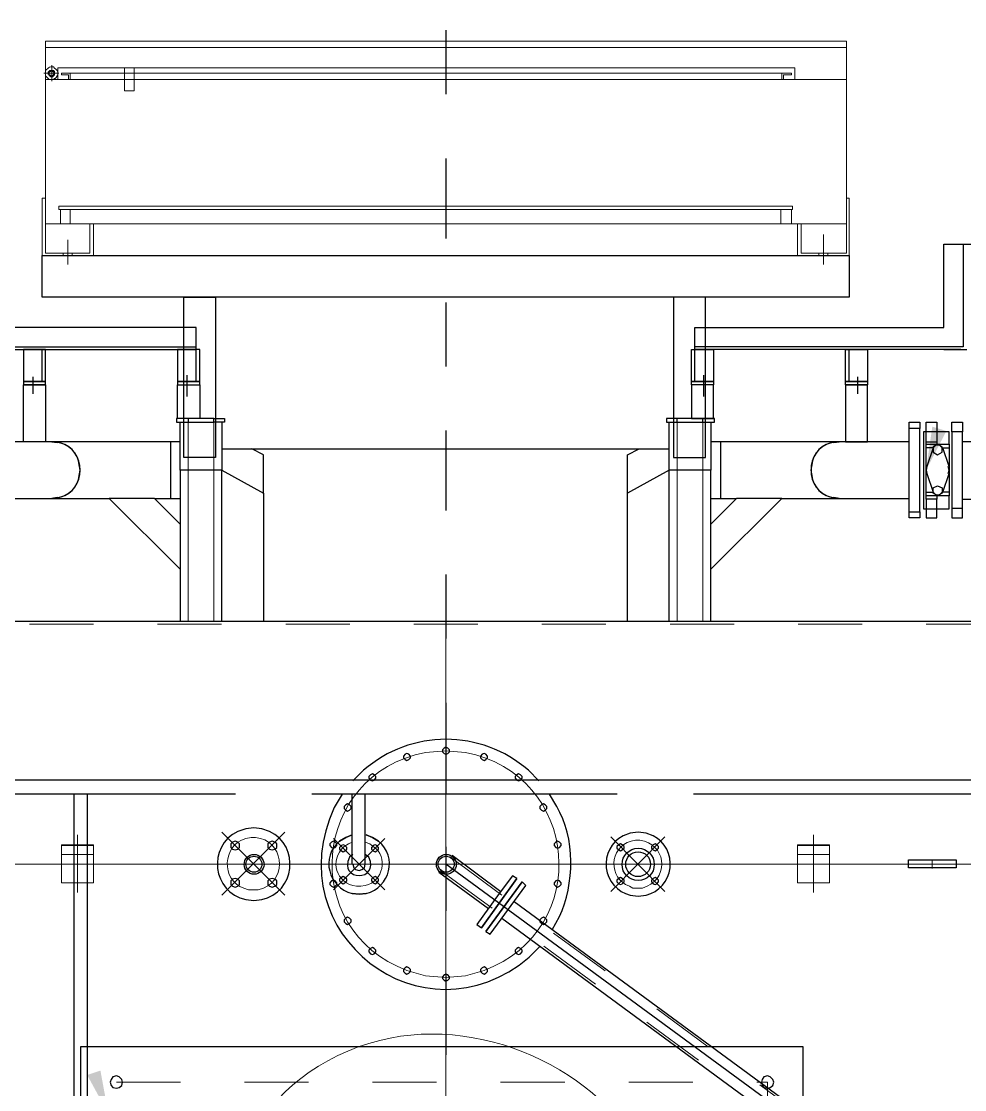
# Model space of a CAD drawing. Header units: metres. Extents: x 530959 to 531458, y 2674234 to 2674577.
# Drawn here: x 531159.657 to 531161.13, y 2674396.936 to 2674398.604 of the extents above; entities that cross this region are included whole.
import ezdxf

# ---------------------------------------------------------------- set-up
doc = ezdxf.new("R2010")
doc.units = ezdxf.units.M
doc.linetypes.add('CENTER', pattern=[2, 1.25, -0.25, 0.25, -0.25])
doc.linetypes.add('PDF_IMPORT', pattern=[1, 0.8, -0.2])
doc.layers.add('300mm Hume Pipe', color=74, linetype='Continuous')
doc.layers.add('IDT', color=7, linetype='Continuous')

# ---------------------------------------------------------------- blocks, each defined once
blk = doc.blocks.new('IDT')
at = {"layer": 'IDT', "color": 8, "linetype": 'CENTER', "ltscale": 0.1}
blk.add_line((15.8275, 7.4232), (15.8275, 16.5476), dxfattribs=at)
at = {"layer": 'IDT', "color": 0, "lineweight": 25}
for p, q in [((15.2701, 9.6603), (15.2701, 14.3091)), ((16.3974, 14.3091), (16.3974, 9.6603)), ((15.7404, 9.4597), (15.2134, 9.847)), ((15.2037, 9.8332), (15.8275, 9.3754)), ((16.3877, 9.2661), (16.3877, 9.8359)), ((16.4085, 9.2661), (16.4085, 9.8359)), ((15.721, 9.4334), (15.1941, 9.8207)), ((15.3254, 9.7253), (15.3213, 9.7239)), ((15.331, 9.7239), (15.3254, 9.7253)), ((16.3421, 9.7253), (16.3379, 9.7239)), ((16.3476, 9.7239), (16.3421, 9.7253)), ((15.3172, 9.7211), (15.3158, 9.7156)), ((15.3158, 9.7156), (15.3172, 9.7115)), ((15.3213, 9.7239), (15.3172, 9.7211)), ((15.3172, 9.7115), (15.3213, 9.7073)), ((15.3337, 9.7211), (15.331, 9.7239)), ((15.331, 9.7073), (15.3337, 9.7115)), ((15.3351, 9.7156), (15.3337, 9.7211)), ((15.3337, 9.7115), (15.3351, 9.7156)), ((16.3338, 9.7211), (16.3324, 9.7156)), ((16.3324, 9.7156), (16.3338, 9.7115)), ((16.3379, 9.7239), (16.3338, 9.7211)), ((16.3338, 9.7115), (16.3379, 9.7073)), ((16.3504, 9.7211), (16.3476, 9.7239)), ((16.3476, 9.7073), (16.3504, 9.7115)), ((16.3517, 9.7156), (16.3504, 9.7211)), ((16.3504, 9.7115), (16.3517, 9.7156)), ((15.3213, 9.7073), (15.3254, 9.7059)), ((15.3254, 9.7059), (15.331, 9.7073)), ((16.3379, 9.7073), (16.3421, 9.7059)), ((16.3421, 9.7059), (16.3476, 9.7073)), ((16.3974, 9.6603), (15.2701, 9.6603)), ((15.7653, 9.5455), (15.7625, 9.5427)), ((15.7625, 9.5427), (15.7625, 9.54)), ((15.7681, 9.5469), (15.7653, 9.5455)), ((15.7708, 9.5455), (15.7681, 9.5469)), ((15.7736, 9.5427), (15.7708, 9.5455)), ((15.7736, 9.54), (15.7736, 9.5427)), ((15.8248, 9.5565), (15.822, 9.5538)), ((15.822, 9.5538), (15.822, 9.551)), ((15.822, 9.551), (15.8248, 9.5482)), ((15.8275, 9.5579), (15.8248, 9.5565)), ((15.8248, 9.5482), (15.8275, 9.5469)), ((15.8303, 9.5565), (15.8275, 9.5579)), ((15.8275, 9.5469), (15.8303, 9.5482)), ((15.8331, 9.5538), (15.8303, 9.5565)), ((15.8303, 9.5482), (15.8331, 9.551)), ((15.8331, 9.551), (15.8331, 9.5538)), ((15.8856, 9.5455), (15.8829, 9.5427)), ((15.8829, 9.5427), (15.8829, 9.54)), ((15.8884, 9.5469), (15.8856, 9.5455)), ((15.8912, 9.5455), (15.8884, 9.5469)), ((15.8939, 9.5427), (15.8912, 9.5455)), ((15.8939, 9.54), (15.8939, 9.5427)), ((15.7625, 9.54), (15.7653, 9.5372)), ((15.7653, 9.5372), (15.7681, 9.5358)), ((15.7681, 9.5358), (15.7708, 9.5372)), ((15.7708, 9.5372), (15.7736, 9.54)), ((15.8829, 9.54), (15.8856, 9.5372)), ((15.8856, 9.5372), (15.8884, 9.5358)), ((15.8884, 9.5358), (15.8912, 9.5372)), ((15.8912, 9.5372), (15.8939, 9.54)), ((15.6975, 9.5206), (15.6809, 9.504)), ((15.7113, 9.5151), (15.7086, 9.5123)), ((15.7086, 9.5123), (15.7086, 9.5095)), ((15.7086, 9.5095), (15.7113, 9.5068)), ((15.7141, 9.5164), (15.7113, 9.5151)), ((15.7169, 9.5151), (15.7141, 9.5164)), ((15.7196, 9.5123), (15.7169, 9.5151)), ((15.7169, 9.5068), (15.7196, 9.5095)), ((15.7196, 9.5095), (15.7196, 9.5123)), ((15.9396, 9.5151), (15.9368, 9.5123)), ((15.9368, 9.5123), (15.9368, 9.5095)), ((15.9368, 9.5095), (15.9396, 9.5068)), ((15.9423, 9.5164), (15.9396, 9.5151)), ((15.9451, 9.5151), (15.9423, 9.5164)), ((15.9479, 9.5123), (15.9451, 9.5151)), ((15.9451, 9.5068), (15.9479, 9.5095)), ((15.9479, 9.5095), (15.9479, 9.5123)), ((15.7113, 9.5068), (15.7141, 9.5054)), ((15.7141, 9.5054), (15.7169, 9.5068)), ((15.9396, 9.5068), (15.9423, 9.5054)), ((15.9423, 9.5054), (15.9451, 9.5068)), ((15.6616, 9.4777), (15.6505, 9.457)), ((15.7584, 9.4846), (15.703, 9.4086)), ((15.7086, 9.403), (15.7653, 9.4805)), ((15.7653, 9.4805), (15.7086, 9.403)), ((15.7722, 9.4749), (15.7169, 9.3975)), ((15.7169, 9.3975), (15.7722, 9.4749)), ((15.7653, 9.4805), (15.7584, 9.4846)), ((15.7791, 9.4694), (15.7722, 9.4749)), ((15.6726, 9.468), (15.6699, 9.4653)), ((15.6699, 9.4653), (15.6699, 9.4625)), ((15.6699, 9.4625), (15.6726, 9.4597)), ((15.6754, 9.4694), (15.6726, 9.468)), ((15.6726, 9.4597), (15.6754, 9.4583)), ((15.6782, 9.468), (15.6754, 9.4694)), ((15.6754, 9.4583), (15.6782, 9.4597)), ((15.6809, 9.4653), (15.6782, 9.468)), ((15.6782, 9.4597), (15.6809, 9.4625)), ((15.6809, 9.4625), (15.6809, 9.4653)), ((15.7445, 9.421), (15.7791, 9.4694)), ((15.9783, 9.468), (15.9755, 9.4653)), ((15.9755, 9.4653), (15.9755, 9.4625)), ((15.9755, 9.4625), (15.9783, 9.4597)), ((15.9811, 9.4694), (15.9783, 9.468)), ((15.9783, 9.4597), (15.9811, 9.4583)), ((15.9838, 9.468), (15.9811, 9.4694)), ((15.9811, 9.4583), (15.9838, 9.4597)), ((15.9866, 9.4653), (15.9838, 9.468)), ((15.9838, 9.4597), (15.9866, 9.4625)), ((15.9866, 9.4625), (15.9866, 9.4653)), ((15.8386, 9.3878), (15.7611, 9.4445)), ((15.5274, 9.4251), (15.5149, 9.4238)), ((15.5398, 9.4238), (15.5274, 9.4251)), ((16.1277, 9.4321), (16.1152, 9.4307)), ((16.1401, 9.4307), (16.1277, 9.4321)), ((15.6505, 9.4099), (15.6477, 9.4072)), ((15.6533, 9.4113), (15.6505, 9.4099)), ((15.656, 9.4099), (15.6533, 9.4113)), ((15.6588, 9.4072), (15.656, 9.4099)), ((15.703, 9.4086), (15.7086, 9.403)), ((15.7238, 9.3933), (15.7445, 9.421)), ((15.8179, 9.3615), (15.7418, 9.4182)), ((15.952, 9.421), (15.9631, 9.4224)), ((15.9631, 9.4224), (15.952, 9.421)), ((15.9631, 9.4224), (15.9741, 9.421)), ((15.9741, 9.421), (15.9631, 9.4224)), ((16.0004, 9.4099), (15.9977, 9.4072)), ((16.0032, 9.4113), (16.0004, 9.4099)), ((16.006, 9.4099), (16.0032, 9.4113)), ((16.0087, 9.4072), (16.006, 9.4099)), ((16.0945, 9.4099), (16.0917, 9.4072)), ((16.0986, 9.4113), (16.0945, 9.4099)), ((16.1028, 9.4099), (16.0986, 9.4113)), ((16.1055, 9.4072), (16.1028, 9.4099)), ((16.1526, 9.4099), (16.1498, 9.4072)), ((16.1567, 9.4113), (16.1526, 9.4099)), ((16.1609, 9.4099), (16.1567, 9.4113)), ((16.1636, 9.4072), (16.1609, 9.4099)), ((15.4983, 9.4058), (15.4956, 9.403)), ((15.4956, 9.403), (15.4956, 9.4003)), ((15.4956, 9.4003), (15.4983, 9.3975)), ((15.5011, 9.4072), (15.4983, 9.4058)), ((15.4983, 9.3975), (15.5011, 9.3961)), ((15.5039, 9.4058), (15.5011, 9.4072)), ((15.5011, 9.3961), (15.5039, 9.3975)), ((15.5066, 9.403), (15.5039, 9.4058)), ((15.5039, 9.3975), (15.5066, 9.4003)), ((15.5066, 9.4003), (15.5066, 9.403)), ((15.5523, 9.4058), (15.5495, 9.403)), ((15.5495, 9.403), (15.5495, 9.4003)), ((15.5495, 9.4003), (15.5523, 9.3975)), ((15.5551, 9.4072), (15.5523, 9.4058)), ((15.5523, 9.3975), (15.5551, 9.3961)), ((15.5578, 9.4058), (15.5551, 9.4072)), ((15.5551, 9.3961), (15.5578, 9.3975)), ((15.5606, 9.403), (15.5578, 9.4058)), ((15.5578, 9.3975), (15.5606, 9.4003)), ((15.5606, 9.4003), (15.5606, 9.403)), ((15.6477, 9.4072), (15.6477, 9.4044)), ((15.6477, 9.4044), (15.6505, 9.4016)), ((15.6505, 9.4016), (15.6533, 9.4003)), ((15.6533, 9.4003), (15.656, 9.4016)), ((15.656, 9.4016), (15.6588, 9.4044)), ((15.6588, 9.4044), (15.6588, 9.4072)), ((15.7169, 9.3975), (15.7238, 9.3933)), ((15.9354, 9.4044), (15.9327, 9.4016)), ((15.9327, 9.4016), (15.9327, 9.3989)), ((15.9327, 9.3989), (15.9354, 9.3961)), ((15.9382, 9.4058), (15.9354, 9.4044)), ((15.9354, 9.3961), (15.9382, 9.3947)), ((15.941, 9.4044), (15.9382, 9.4058)), ((15.9382, 9.3947), (15.941, 9.3961)), ((15.9437, 9.4016), (15.941, 9.4044)), ((15.941, 9.3961), (15.9437, 9.3989)), ((15.9437, 9.3989), (15.9437, 9.4016)), ((15.9852, 9.4044), (15.9824, 9.4016)), ((15.9824, 9.4016), (15.9824, 9.3989)), ((15.9824, 9.3989), (15.9852, 9.3961)), ((15.988, 9.4058), (15.9852, 9.4044)), ((15.9852, 9.3961), (15.988, 9.3947)), ((15.9907, 9.4044), (15.988, 9.4058)), ((15.988, 9.3947), (15.9907, 9.3961)), ((15.9935, 9.4016), (15.9907, 9.4044)), ((15.9907, 9.3961), (15.9935, 9.3989)), ((15.9935, 9.3989), (15.9935, 9.4016)), ((15.9977, 9.4072), (15.9977, 9.4044)), ((15.9977, 9.4044), (16.0004, 9.4016)), ((16.0004, 9.4016), (16.0032, 9.4003)), ((16.0032, 9.4003), (16.006, 9.4016)), ((16.006, 9.4016), (16.0087, 9.4044)), ((16.0087, 9.4044), (16.0087, 9.4072)), ((16.0917, 9.4072), (16.0917, 9.4016)), ((16.0917, 9.4016), (16.0945, 9.3989)), ((16.0945, 9.3989), (16.0986, 9.3975)), ((16.0986, 9.3975), (16.1028, 9.3989)), ((16.1028, 9.3989), (16.1055, 9.4016)), ((16.1055, 9.4016), (16.1055, 9.4072)), ((16.1498, 9.4072), (16.1498, 9.4016)), ((16.1498, 9.4016), (16.1526, 9.3989)), ((16.1526, 9.3989), (16.1567, 9.3975)), ((16.1567, 9.3975), (16.1609, 9.3989)), ((16.1609, 9.3989), (16.1636, 9.4016)), ((16.1636, 9.4016), (16.1636, 9.4072)), ((15.0308, 9.3684), (15.0308, 9.3809)), ((15.0308, 9.3809), (15.1055, 9.3809)), ((15.1055, 9.3809), (15.1055, 9.3684)), ((15.9548, 9.3809), (15.9534, 9.3754)), ((15.9534, 9.3754), (15.9534, 9.2661)), ((15.9589, 9.3837), (15.9548, 9.3809)), ((15.9631, 9.385), (15.9589, 9.3837)), ((15.9686, 9.3837), (15.9631, 9.385)), ((15.9714, 9.3809), (15.9686, 9.3837)), ((15.9728, 9.3754), (15.9714, 9.3809)), ((15.9741, 9.3754), (15.9741, 9.2661)), ((15.1055, 9.3684), (15.0308, 9.3684)), ((15.9479, 9.3643), (15.9534, 9.3601)), ((15.9728, 9.3601), (15.9783, 9.3643)), ((15.4983, 9.3532), (15.4956, 9.3505)), ((15.4956, 9.3505), (15.4956, 9.3477)), ((15.4956, 9.3477), (15.4983, 9.3449)), ((15.5011, 9.3546), (15.4983, 9.3532)), ((15.4983, 9.3449), (15.5011, 9.3435)), ((15.5039, 9.3532), (15.5011, 9.3546)), ((15.5011, 9.3435), (15.5039, 9.3449)), ((15.5066, 9.3505), (15.5039, 9.3532)), ((15.5039, 9.3449), (15.5066, 9.3477)), ((15.5066, 9.3477), (15.5066, 9.3505)), ((15.5523, 9.3532), (15.5495, 9.3505)), ((15.5495, 9.3505), (15.5495, 9.3477)), ((15.5495, 9.3477), (15.5523, 9.3449)), ((15.5551, 9.3546), (15.5523, 9.3532)), ((15.5523, 9.3449), (15.5551, 9.3435)), ((15.5578, 9.3532), (15.5551, 9.3546)), ((15.5551, 9.3435), (15.5578, 9.3449)), ((15.5606, 9.3505), (15.5578, 9.3532)), ((15.5578, 9.3449), (15.5606, 9.3477)), ((15.5606, 9.3477), (15.5606, 9.3505)), ((15.6505, 9.3491), (15.6477, 9.3463)), ((15.6477, 9.3463), (15.6477, 9.3435)), ((15.6477, 9.3435), (15.6505, 9.3408)), ((15.6533, 9.3505), (15.6505, 9.3491)), ((15.656, 9.3491), (15.6533, 9.3505)), ((15.6588, 9.3463), (15.656, 9.3491)), ((15.656, 9.3408), (15.6588, 9.3435)), ((15.6588, 9.3435), (15.6588, 9.3463)), ((15.9354, 9.3546), (15.9327, 9.3518)), ((15.9327, 9.3518), (15.9327, 9.3491)), ((15.9327, 9.3491), (15.9354, 9.3463)), ((15.9382, 9.356), (15.9354, 9.3546)), ((15.9354, 9.3463), (15.9382, 9.3449)), ((15.941, 9.3546), (15.9382, 9.356)), ((15.9382, 9.3449), (15.941, 9.3463)), ((15.9437, 9.3518), (15.941, 9.3546)), ((15.941, 9.3463), (15.9437, 9.3491)), ((15.9437, 9.3491), (15.9437, 9.3518)), ((15.9852, 9.3546), (15.9824, 9.3518)), ((15.9824, 9.3518), (15.9824, 9.3491)), ((15.9824, 9.3491), (15.9852, 9.3463)), ((15.988, 9.356), (15.9852, 9.3546)), ((15.9852, 9.3463), (15.988, 9.3449)), ((15.9907, 9.3546), (15.988, 9.356)), ((15.988, 9.3449), (15.9907, 9.3463)), ((15.9935, 9.3518), (15.9907, 9.3546)), ((15.9907, 9.3463), (15.9935, 9.3491)), ((15.9935, 9.3491), (15.9935, 9.3518)), ((16.0004, 9.3491), (15.9977, 9.3463)), ((15.9977, 9.3463), (15.9977, 9.3435)), ((15.9977, 9.3435), (16.0004, 9.3408)), ((16.0032, 9.3505), (16.0004, 9.3491)), ((16.006, 9.3491), (16.0032, 9.3505)), ((16.0087, 9.3463), (16.006, 9.3491)), ((16.006, 9.3408), (16.0087, 9.3435)), ((16.0087, 9.3435), (16.0087, 9.3463)), ((16.0945, 9.3518), (16.0917, 9.3491)), ((16.0917, 9.3491), (16.0917, 9.3435)), ((16.0917, 9.3435), (16.0945, 9.3408)), ((16.0986, 9.3532), (16.0945, 9.3518)), ((16.1028, 9.3518), (16.0986, 9.3532)), ((16.1055, 9.3491), (16.1028, 9.3518)), ((16.1028, 9.3408), (16.1055, 9.3435)), ((16.1055, 9.3435), (16.1055, 9.3491)), ((16.1526, 9.3518), (16.1498, 9.3491)), ((16.1498, 9.3491), (16.1498, 9.3435)), ((16.1498, 9.3435), (16.1526, 9.3408)), ((16.1567, 9.3532), (16.1526, 9.3518)), ((16.1609, 9.3518), (16.1567, 9.3532)), ((16.1636, 9.3491), (16.1609, 9.3518)), ((16.1609, 9.3408), (16.1636, 9.3435)), ((16.1636, 9.3435), (16.1636, 9.3491)), ((15.5039, 9.3311), (15.5149, 9.3269)), ((15.5149, 9.3269), (15.5274, 9.3256)), ((15.5274, 9.3256), (15.5398, 9.3269)), ((15.5398, 9.3269), (15.5509, 9.3311)), ((15.6505, 9.3408), (15.6533, 9.3394)), ((15.6533, 9.3394), (15.656, 9.3408)), ((15.9423, 9.3339), (15.9327, 9.3394)), ((15.9327, 9.3394), (15.9423, 9.3339)), ((15.952, 9.3297), (15.9423, 9.3339)), ((15.9423, 9.3339), (15.952, 9.3297)), ((15.9838, 9.3339), (15.9741, 9.3297)), ((15.9741, 9.3297), (15.9838, 9.3339)), ((15.9935, 9.3394), (15.9838, 9.3339)), ((15.9838, 9.3339), (15.9935, 9.3394)), ((16.0004, 9.3408), (16.0032, 9.3394)), ((16.0032, 9.3394), (16.006, 9.3408)), ((16.0945, 9.3408), (16.0986, 9.3394)), ((16.0986, 9.3394), (16.1028, 9.3408)), ((16.1526, 9.3408), (16.1567, 9.3394)), ((16.1567, 9.3394), (16.1609, 9.3408)), ((16.1028, 9.3242), (16.1152, 9.32)), ((16.1152, 9.32), (16.1277, 9.3186)), ((16.1277, 9.3186), (16.1401, 9.32)), ((16.1401, 9.32), (16.1526, 9.3242)), ((15.6754, 9.2924), (15.6726, 9.291)), ((15.6782, 9.291), (15.6754, 9.2924)), ((15.9811, 9.2924), (15.9783, 9.291)), ((15.9838, 9.291), (15.9811, 9.2924)), ((15.6546, 9.2855), (15.6657, 9.2661)), ((15.6726, 9.291), (15.6699, 9.2882)), ((15.6699, 9.2882), (15.6699, 9.2855)), ((15.6699, 9.2855), (15.6726, 9.2827)), ((15.6726, 9.2827), (15.6754, 9.2813)), ((15.6754, 9.2813), (15.6782, 9.2827)), ((15.6809, 9.2882), (15.6782, 9.291)), ((15.6782, 9.2827), (15.6809, 9.2855)), ((15.6809, 9.2855), (15.6809, 9.2882)), ((15.9783, 9.291), (15.9755, 9.2882)), ((15.9755, 9.2882), (15.9755, 9.2855)), ((15.9755, 9.2855), (15.9783, 9.2827)), ((15.9783, 9.2827), (15.9811, 9.2813)), ((15.9811, 9.2813), (15.9838, 9.2827)), ((15.9866, 9.2882), (15.9838, 9.291)), ((15.9838, 9.2827), (15.9866, 9.2855)), ((15.9866, 9.2855), (15.9866, 9.2882)), ((15.9894, 9.2661), (16.0018, 9.2868)), ((15.8275, 9.244), (15.8275, 9.2661)), ((14.9644, 9.244), (16.692, 9.244)), ((15.6823, 9.2453), (15.6989, 9.2287)), ((15.7113, 9.244), (15.7086, 9.2412)), ((15.7141, 9.2453), (15.7113, 9.244)), ((15.7169, 9.244), (15.7141, 9.2453)), ((15.7196, 9.2412), (15.7169, 9.244)), ((15.9396, 9.244), (15.9368, 9.2412)), ((15.9423, 9.2453), (15.9396, 9.244)), ((15.9451, 9.244), (15.9423, 9.2453)), ((15.9479, 9.2412), (15.9451, 9.244)), ((15.9562, 9.2287), (15.9728, 9.2453)), ((15.7086, 9.2412), (15.7086, 9.2384)), ((15.7086, 9.2384), (15.7113, 9.2357)), ((15.7113, 9.2357), (15.7141, 9.2343)), ((15.7141, 9.2343), (15.7169, 9.2357)), ((15.7169, 9.2357), (15.7196, 9.2384)), ((15.7196, 9.2384), (15.7196, 9.2412)), ((15.9368, 9.2412), (15.9368, 9.2384)), ((15.9368, 9.2384), (15.9396, 9.2357)), ((15.9396, 9.2357), (15.9423, 9.2343)), ((15.9423, 9.2343), (15.9451, 9.2357)), ((15.9451, 9.2357), (15.9479, 9.2384)), ((15.9479, 9.2384), (15.9479, 9.2412)), ((15.7653, 9.2121), (15.7625, 9.2094)), ((15.7625, 9.2094), (15.7625, 9.2066)), ((15.7681, 9.2135), (15.7653, 9.2121)), ((15.7708, 9.2121), (15.7681, 9.2135)), ((15.7736, 9.2094), (15.7708, 9.2121)), ((15.7736, 9.2066), (15.7736, 9.2094)), ((15.8856, 9.2121), (15.8829, 9.2094)), ((15.8829, 9.2094), (15.8829, 9.2066)), ((15.8884, 9.2135), (15.8856, 9.2121)), ((15.8912, 9.2121), (15.8884, 9.2135)), ((15.8939, 9.2094), (15.8912, 9.2121)), ((15.8939, 9.2066), (15.8939, 9.2094)), ((15.7625, 9.2066), (15.7653, 9.2038)), ((15.7653, 9.2038), (15.7681, 9.2025)), ((15.7681, 9.2025), (15.7708, 9.2038)), ((15.7708, 9.2038), (15.7736, 9.2066)), ((15.8248, 9.2025), (15.822, 9.1997)), ((15.822, 9.1997), (15.822, 9.1969)), ((15.822, 9.1969), (15.8248, 9.1942)), ((15.8275, 9.2038), (15.8248, 9.2025)), ((15.8248, 9.1942), (15.8275, 9.1928)), ((15.8303, 9.2025), (15.8275, 9.2038)), ((15.8275, 9.1928), (15.8303, 9.1942)), ((15.8331, 9.1997), (15.8303, 9.2025)), ((15.8303, 9.1942), (15.8331, 9.1969)), ((15.8331, 9.1969), (15.8331, 9.1997)), ((15.8829, 9.2066), (15.8856, 9.2038)), ((15.8856, 9.2038), (15.8884, 9.2025)), ((15.8884, 9.2025), (15.8912, 9.2038)), ((15.8912, 9.2038), (15.8939, 9.2066)), ((14.7777, 8.9964), (16.8787, 8.9964)), ((15.414, 8.9964), (15.414, 8.7599)), ((15.479, 8.9964), (15.479, 8.7599)), ((15.544, 8.9964), (15.544, 8.7958)), ((16.1125, 8.7958), (16.1125, 8.9964)), ((16.1775, 8.9964), (16.1775, 8.7599)), ((16.2425, 8.7599), (16.2425, 8.9964)), ((15.414, 8.9148), (15.3033, 8.8041)), ((16.3531, 8.8041), (16.2425, 8.9148)), ((15.3739, 8.8041), (15.414, 8.8442)), ((16.2425, 8.8442), (16.2826, 8.8041)), ((15.0378, 8.8345), (15.0212, 8.8345)), ((15.0212, 8.8345), (15.0212, 8.8193)), ((15.0378, 8.8193), (15.0378, 8.8345)), ((15.0779, 8.8345), (15.0613, 8.8345)), ((15.0613, 8.8345), (15.0613, 8.8207)), ((15.0779, 8.8207), (15.0779, 8.8345)), ((15.0875, 8.8249), (15.0875, 8.8345)), ((15.0875, 8.8345), (15.1041, 8.8345)), ((15.1041, 8.8249), (15.0875, 8.8249)), ((15.0875, 8.8249), (15.0875, 8.6948)), ((15.1041, 8.8345), (15.1041, 8.8249)), ((15.1041, 8.8249), (15.1041, 8.6948)), ((15.0378, 8.8193), (15.0212, 8.8193)), ((15.0212, 8.8193), (15.0212, 8.7004)), ((15.0378, 8.7004), (15.0378, 8.8193)), ((15.0613, 8.8207), (15.0419, 8.8207)), ((15.0419, 8.8207), (15.0419, 8.8)), ((15.0779, 8.8207), (15.0613, 8.8207)), ((15.0613, 8.8207), (15.0613, 8.8055)), ((15.082, 8.8207), (15.0779, 8.8207)), ((15.0779, 8.8055), (15.0779, 8.8207)), ((15.082, 8.7004), (15.082, 8.8207)), ((15.0212, 8.8055), (14.4402, 8.8055)), ((15.0419, 8.7944), (15.0419, 8.8)), ((15.0419, 8.8), (15.0779, 8.8)), ((15.0419, 8.7599), (15.0419, 8.7944)), ((15.0419, 8.7944), (15.0516, 8.7944)), ((15.0516, 8.7944), (15.0419, 8.7654)), ((15.053, 8.7958), (15.0599, 8.8)), ((15.0571, 8.7986), (15.053, 8.7944)), ((15.053, 8.7875), (15.053, 8.7958)), ((15.0627, 8.7986), (15.0571, 8.7986)), ((15.0599, 8.8), (15.0668, 8.7958)), ((15.0613, 8.8), (15.0613, 8.8055)), ((15.0613, 8.8055), (15.0779, 8.8055)), ((15.0668, 8.7944), (15.0627, 8.7986)), ((15.0668, 8.7958), (15.0668, 8.7875)), ((15.0765, 8.7654), (15.0668, 8.7944)), ((15.0779, 8.7944), (15.0668, 8.7944)), ((15.0779, 8.8055), (15.0779, 8.8)), ((15.0779, 8.8), (15.0779, 8.7944)), ((15.0779, 8.7944), (15.0779, 8.7599)), ((15.2134, 8.8041), (15.1041, 8.8041)), ((15.3033, 8.8041), (15.2134, 8.8041)), ((15.2245, 8.8027), (15.2134, 8.8041)), ((15.2134, 8.8041), (15.2217, 8.8027)), ((15.3033, 8.8041), (15.3739, 8.8041)), ((15.3988, 8.8041), (15.3739, 8.8041)), ((15.414, 8.8041), (15.3988, 8.8041)), ((15.3988, 8.7156), (15.3988, 8.8041)), ((15.479, 8.7599), (15.544, 8.7958)), ((15.544, 8.7958), (15.544, 8.7363)), ((16.1775, 8.7599), (16.1125, 8.7958)), ((16.1125, 8.7958), (16.1125, 8.7363)), ((16.2826, 8.8041), (16.2425, 8.8041)), ((16.2577, 8.7156), (16.2577, 8.8041)), ((16.2826, 8.8041), (16.3531, 8.8041)), ((16.443, 8.8041), (16.3531, 8.8041)), ((16.443, 8.8041), (16.432, 8.8027)), ((16.4347, 8.8027), (16.443, 8.8041)), ((16.5523, 8.8041), (16.443, 8.8041)), ((15.0599, 8.7848), (15.053, 8.7875)), ((15.0668, 8.7875), (15.0599, 8.7848)), ((15.0433, 8.7654), (15.0419, 8.7599)), ((15.0419, 8.7253), (15.0419, 8.7599)), ((15.0419, 8.7599), (15.0433, 8.7543)), ((15.0779, 8.7599), (15.0765, 8.7654)), ((15.0765, 8.7543), (15.0779, 8.7599)), ((15.0779, 8.7599), (15.0779, 8.7253)), ((15.2577, 8.7599), (15.2563, 8.7682)), ((15.2563, 8.7516), (15.2577, 8.7599)), ((15.414, 8.6852), (15.414, 8.7599)), ((15.414, 8.7599), (15.4264, 8.7599)), ((15.4264, 8.7599), (15.4665, 8.7599)), ((15.4665, 8.7599), (15.479, 8.7599)), ((15.479, 8.7599), (15.479, 8.6852)), ((16.1775, 8.6852), (16.1775, 8.7599)), ((16.1775, 8.7599), (16.1899, 8.7599)), ((16.1899, 8.7599), (16.23, 8.7599)), ((16.23, 8.7599), (16.2425, 8.7599)), ((16.2425, 8.7599), (16.2425, 8.6852)), ((16.4002, 8.7682), (16.3988, 8.7599)), ((16.3988, 8.7599), (16.4002, 8.7516)), ((15.0419, 8.7543), (15.0516, 8.7253)), ((15.0668, 8.7253), (15.0765, 8.7543)), ((15.0419, 8.7197), (15.0419, 8.7253)), ((15.0516, 8.7253), (15.0419, 8.7253)), ((15.0599, 8.7363), (15.053, 8.7322)), ((15.053, 8.7322), (15.053, 8.7239)), ((15.053, 8.7253), (15.0571, 8.7211)), ((15.0668, 8.7322), (15.0599, 8.7363)), ((15.0627, 8.7211), (15.0668, 8.7253)), ((15.0668, 8.7239), (15.0668, 8.7322)), ((15.0668, 8.7253), (15.0779, 8.7253)), ((15.0779, 8.7253), (15.0779, 8.7197)), ((15.4721, 8.7405), (15.4223, 8.7405)), ((15.4223, 8.7405), (15.4223, 8.4901)), ((15.4721, 8.4901), (15.4721, 8.7405)), ((16.1775, 8.7267), (15.479, 8.7267)), ((15.544, 8.7363), (15.526, 8.7267)), ((16.1125, 8.7363), (16.1304, 8.7267)), ((16.1872, 8.7405), (16.2369, 8.7405)), ((16.1872, 8.4901), (16.1872, 8.7405)), ((16.2369, 8.7405), (16.2369, 8.4901)), ((14.4402, 8.7156), (15.0212, 8.7156)), ((15.0419, 8.7197), (15.0419, 8.7004)), ((15.0779, 8.7197), (15.0419, 8.7197)), ((15.053, 8.7239), (15.0599, 8.7197)), ((15.0571, 8.7211), (15.0627, 8.7211)), ((15.0599, 8.7197), (15.0668, 8.7239)), ((15.0613, 8.7156), (15.0613, 8.7197)), ((15.0613, 8.7004), (15.0613, 8.7156)), ((15.0779, 8.7156), (15.0613, 8.7156)), ((15.0779, 8.7197), (15.0779, 8.7156)), ((15.0779, 8.7156), (15.0779, 8.7004)), ((15.1041, 8.7156), (15.2134, 8.7156)), ((15.2037, 8.7156), (15.1692, 8.7156)), ((15.1692, 8.7156), (15.1692, 8.6271)), ((15.2037, 8.6271), (15.2037, 8.7156)), ((15.2217, 8.717), (15.2134, 8.7156)), ((15.2134, 8.7156), (15.2245, 8.717)), ((15.2134, 8.7156), (15.3988, 8.7156)), ((15.3988, 8.7156), (15.414, 8.7156)), ((16.2425, 8.7156), (16.2577, 8.7156)), ((16.2577, 8.7156), (16.443, 8.7156)), ((16.432, 8.717), (16.443, 8.7156)), ((16.443, 8.7156), (16.4347, 8.717)), ((16.443, 8.7156), (16.5523, 8.7156)), ((16.4527, 8.6271), (16.4527, 8.7156)), ((16.4527, 8.7156), (16.4873, 8.7156)), ((16.4873, 8.7156), (16.4873, 8.6271)), ((15.0212, 8.6852), (15.0212, 8.7004)), ((15.0212, 8.7004), (15.0378, 8.7004)), ((15.0378, 8.7004), (15.0378, 8.6852)), ((15.0419, 8.7004), (15.0613, 8.7004)), ((15.0613, 8.6852), (15.0613, 8.7004)), ((15.0613, 8.7004), (15.0779, 8.7004)), ((15.0779, 8.7004), (15.0779, 8.6852)), ((15.0779, 8.7004), (15.082, 8.7004)), ((15.0875, 8.6852), (15.0875, 8.6948)), ((15.0875, 8.6948), (15.1041, 8.6948)), ((15.1041, 8.6948), (15.1041, 8.6852)), ((15.0378, 8.6852), (15.0212, 8.6852)), ((15.0779, 8.6852), (15.0613, 8.6852)), ((15.1041, 8.6852), (15.0875, 8.6852)), ((15.4264, 8.6852), (15.4084, 8.6852)), ((15.4084, 8.6852), (15.4084, 8.6796)), ((15.4084, 8.6796), (15.4264, 8.6796)), ((15.4444, 8.6796), (15.4098, 8.6796)), ((15.4098, 8.6796), (15.4098, 8.6271)), ((15.4665, 8.6852), (15.4264, 8.6852)), ((15.4264, 8.6852), (15.4264, 8.6796)), ((15.4264, 8.6796), (15.4665, 8.6796)), ((15.4444, 8.6271), (15.4444, 8.6796)), ((15.4665, 8.6852), (15.4665, 8.6796)), ((15.4831, 8.6852), (15.4665, 8.6852)), ((15.4665, 8.6796), (15.4831, 8.6796)), ((15.4831, 8.6796), (15.4831, 8.6852)), ((16.1733, 8.6796), (16.1733, 8.6852)), ((16.1733, 8.6852), (16.1899, 8.6852)), ((16.1899, 8.6796), (16.1733, 8.6796)), ((16.23, 8.6852), (16.1899, 8.6852)), ((16.1899, 8.6852), (16.1899, 8.6796)), ((16.1899, 8.6796), (16.23, 8.6796)), ((16.212, 8.6271), (16.212, 8.6796)), ((16.212, 8.6796), (16.2466, 8.6796)), ((16.23, 8.6796), (16.23, 8.6852)), ((16.248, 8.6852), (16.23, 8.6852)), ((16.23, 8.6796), (16.248, 8.6796)), ((16.2466, 8.6796), (16.2466, 8.6271)), ((16.248, 8.6796), (16.248, 8.6852)), ((15.1844, 8.6409), (15.1844, 8.6146)), ((15.425, 8.6451), (15.425, 8.6119)), ((16.2314, 8.6451), (16.2314, 8.6119)), ((16.4721, 8.6409), (16.4721, 8.6146)), ((15.1692, 8.6271), (15.2037, 8.6271)), ((15.1692, 8.6215), (15.1692, 8.6271)), ((15.2037, 8.6271), (15.1692, 8.6271)), ((15.1692, 8.6271), (15.2037, 8.6271)), ((15.2037, 8.6271), (15.2037, 8.6215)), ((15.4098, 8.6271), (15.4444, 8.6271)), ((15.4098, 8.6215), (15.4098, 8.6271)), ((15.4098, 8.6271), (15.4444, 8.6271)), ((15.4444, 8.6271), (15.4444, 8.6215)), ((16.2466, 8.6271), (16.212, 8.6271)), ((16.212, 8.6271), (16.212, 8.6215)), ((16.2466, 8.6271), (16.212, 8.6271)), ((16.2466, 8.6215), (16.2466, 8.6271)), ((16.4873, 8.6271), (16.4527, 8.6271)), ((16.4527, 8.6271), (16.4527, 8.6215)), ((16.4527, 8.6271), (16.4873, 8.6271)), ((16.4873, 8.6271), (16.4527, 8.6271)), ((16.4873, 8.6215), (16.4873, 8.6271)), ((15.1692, 8.6215), (15.2037, 8.6215)), ((15.1692, 8.5717), (15.1692, 8.6215)), ((15.2037, 8.6215), (15.1692, 8.6215)), ((15.1982, 8.6215), (15.1982, 8.5717)), ((15.2037, 8.6215), (15.2037, 8.5717)), ((15.4098, 8.6215), (15.4444, 8.6215)), ((15.4098, 8.5717), (15.4098, 8.6215)), ((15.4444, 8.6215), (15.4098, 8.6215)), ((15.4389, 8.6215), (15.4389, 8.5717)), ((15.4444, 8.6215), (15.4444, 8.5717)), ((16.2466, 8.6215), (16.212, 8.6215)), ((16.212, 8.6215), (16.212, 8.5717)), ((16.212, 8.6215), (16.2466, 8.6215)), ((16.2176, 8.6215), (16.2176, 8.5717)), ((16.2466, 8.5717), (16.2466, 8.6215)), ((16.4873, 8.6215), (16.4527, 8.6215)), ((16.4527, 8.6215), (16.4527, 8.5717)), ((16.4527, 8.6215), (16.4873, 8.6215)), ((16.4582, 8.6215), (16.4582, 8.5717)), ((16.4873, 8.5717), (16.4873, 8.6215)), ((15.0502, 8.5717), (15.0142, 8.5717)), ((15.0198, 8.4072), (15.0198, 8.5676)), ((15.0198, 8.5676), (15.4389, 8.5676)), ((15.0239, 8.5717), (15.4389, 8.5717)), ((15.2037, 8.5717), (15.1692, 8.5717)), ((15.4444, 8.5717), (15.4098, 8.5717)), ((15.4389, 8.5717), (15.4389, 8.5372)), ((16.212, 8.5717), (16.2466, 8.5717)), ((16.6367, 8.5676), (16.2176, 8.5676)), ((16.4527, 8.5717), (16.4873, 8.5717)), ((15.4389, 8.5372), (15.0502, 8.5372)), ((15.0502, 8.5372), (15.0502, 8.4072)), ((15.1982, 8.4901), (16.4582, 8.4901)), ((15.1982, 8.4251), (15.1982, 8.4901)), ((15.4223, 8.4901), (15.4721, 8.4901)), ((16.2369, 8.4901), (16.1872, 8.4901)), ((16.4582, 8.4901), (16.4582, 8.4251)), ((16.4582, 8.4251), (15.1982, 8.4251)), ((15.0502, 8.4072), (13.8579, 8.4072))]:
    blk.add_line(p, q, dxfattribs=at)
at = {"layer": 'IDT', "color": 0, "linetype": 'PDF_IMPORT', "lineweight": 13, "ltscale": 0.113333}
for p, q in [((15.3254, 9.7156), (15.3254, 14.2537)), ((16.3421, 14.2537), (16.3421, 9.7156)), ((16.3421, 9.7156), (15.3254, 9.7156))]:
    blk.add_line(p, q, dxfattribs=at)
at = {"layer": 'IDT', "color": 0, "linetype": 'PDF_IMPORT', "lineweight": 9, "ltscale": 0.0125}
for p, q in [((15.8358, 9.385), (15.212, 9.8442)), ((15.8206, 9.3643), (15.1968, 9.8235))]:
    blk.add_line(p, q, dxfattribs=at)
at = {"layer": 'IDT', "color": 0, "lineweight": 9}
for p, q in [((15.8275, 9.3754), (15.2037, 9.8332)), ((15.7681, 9.5413), (15.7971, 9.5496)), ((15.7971, 9.5496), (15.8275, 9.5524)), ((15.8275, 9.5524), (15.8593, 9.5496)), ((15.8593, 9.5496), (15.8884, 9.5413)), ((15.2535, 9.4196), (15.2535, 9.3297)), ((16.4029, 9.4196), (16.4029, 9.3297)), ((15.8275, 9.1983), (15.7971, 9.2011)), ((15.8593, 9.2011), (15.8275, 9.1983)), ((15.2314, 8.421), (15.2314, 8.4251)), ((15.2383, 8.3919), (15.2383, 8.439)), ((15.2452, 8.421), (15.2452, 8.4251)), ((16.4112, 8.421), (16.4112, 8.4251)), ((16.4181, 8.4002), (16.4181, 8.439)), ((16.4251, 8.421), (16.4251, 8.4251)), ((15.2881, 8.3532), (15.2881, 8.3753)), ((15.3047, 8.3532), (15.3047, 8.3753)), ((16.414, 8.3532), (16.414, 8.3753)), ((16.4292, 8.3532), (16.4292, 8.3753)), ((15.2867, 8.3477), (15.2867, 8.3532)), ((15.2867, 8.3532), (16.432, 8.3532)), ((16.432, 8.3477), (15.2867, 8.3477)), ((16.432, 8.3532), (16.432, 8.3477)), ((16.3144, 8.1319), (16.3144, 8.1679)), ((16.3144, 8.1679), (16.3296, 8.1679)), ((16.3296, 8.1679), (16.3296, 8.1319)), ((16.4527, 8.1499), (15.2023, 8.1499)), ((15.2826, 8.1499), (15.2826, 8.1319)), ((15.2826, 8.1319), (15.2826, 8.1471)), ((15.3006, 8.143), (15.2881, 8.143)), ((15.2881, 8.143), (15.2881, 8.1402)), ((15.3006, 8.1499), (15.3006, 8.143)), ((15.3033, 8.1402), (15.3033, 8.1499)), ((16.414, 8.1402), (16.414, 8.1499)), ((16.4168, 8.143), (16.4168, 8.1499)), ((16.4278, 8.143), (16.4168, 8.143)), ((16.4278, 8.1402), (16.4278, 8.143)), ((16.4334, 8.1499), (16.4527, 8.1499)), ((16.4334, 8.1319), (16.4334, 8.1499)), ((16.4334, 8.1499), (16.4334, 8.1319)), ((16.4347, 8.1444), (16.4334, 8.143)), ((16.4334, 8.143), (16.4334, 8.1374)), ((16.4361, 8.1471), (16.4347, 8.1444)), ((16.4375, 8.1485), (16.4361, 8.1471)), ((16.4389, 8.1485), (16.4375, 8.1485)), ((16.4403, 8.1499), (16.4389, 8.1485)), ((16.4417, 8.1457), (16.4389, 8.143)), ((16.4389, 8.143), (16.4389, 8.1374)), ((16.4403, 8.1416), (16.4389, 8.1416)), ((16.4389, 8.1416), (16.4389, 8.1388)), ((16.4472, 8.1499), (16.4403, 8.1499)), ((16.4417, 8.1444), (16.4403, 8.143)), ((16.4403, 8.143), (16.4403, 8.1416)), ((16.4444, 8.1457), (16.4417, 8.1457)), ((16.4444, 8.1444), (16.4417, 8.1444)), ((16.443, 8.1278), (16.443, 8.1527)), ((16.4458, 8.1444), (16.4444, 8.1457)), ((16.4458, 8.143), (16.4444, 8.1444)), ((16.4472, 8.1444), (16.4458, 8.1444)), ((16.4472, 8.143), (16.4458, 8.143)), ((16.4527, 8.1444), (16.4472, 8.1499)), ((16.4472, 8.143), (16.4472, 8.1444)), ((16.4472, 8.1402), (16.4472, 8.143)), ((16.4486, 8.1416), (16.4472, 8.143)), ((16.4486, 8.1402), (16.4486, 8.1416)), ((16.4527, 8.1402), (16.4527, 8.1444)), ((16.4334, 8.1319), (15.2826, 8.1319)), ((15.2881, 8.1402), (16.4278, 8.1402)), ((16.432, 8.1402), (16.4555, 8.1402)), ((16.4389, 8.1388), (16.4403, 8.1388)), ((16.4389, 8.1374), (16.4403, 8.1361)), ((16.4403, 8.1388), (16.4403, 8.1374)), ((16.4403, 8.1374), (16.4417, 8.1374)), ((16.4403, 8.1361), (16.4458, 8.1361)), ((16.4403, 8.1305), (16.4444, 8.1305)), ((16.4417, 8.1374), (16.4417, 8.1361)), ((16.4417, 8.1361), (16.4444, 8.1361)), ((16.4444, 8.1361), (16.4444, 8.1374)), ((16.4444, 8.1374), (16.4458, 8.1374)), ((16.4458, 8.1374), (16.4472, 8.1388)), ((16.4458, 8.1361), (16.4486, 8.1388)), ((16.4472, 8.1388), (16.4472, 8.1402)), ((16.4486, 8.1388), (16.4486, 8.1402)), ((16.4513, 8.1347), (16.4527, 8.1361)), ((16.4527, 8.1361), (16.4527, 8.1402))]:
    blk.add_line(p, q, dxfattribs=at)
at = {"layer": 'IDT', "color": 0, "lineweight": 13}
for p, q in [((15.8275, 8.948), (15.8275, 9.8014)), ((15.4859, 9.3325), (15.5703, 9.4182)), ((15.5703, 9.3325), (15.4859, 9.4182)), ((15.5136, 9.4099), (15.5205, 9.4127)), ((15.5205, 9.4127), (15.5274, 9.4127)), ((15.5274, 9.4127), (15.5357, 9.4127)), ((15.5357, 9.4127), (15.5412, 9.4099)), ((15.923, 9.3352), (16.0032, 9.4155)), ((16.0032, 9.3352), (15.923, 9.4155)), ((15.9534, 9.4086), (15.9603, 9.4099)), ((15.9603, 9.4099), (15.9672, 9.4099)), ((16.0793, 9.3256), (16.1775, 9.4238)), ((16.1775, 9.3256), (16.0793, 9.4238)), ((16.1125, 9.4127), (16.1208, 9.4155)), ((16.1208, 9.4155), (16.1277, 9.4155)), ((16.1277, 9.4155), (16.136, 9.4155)), ((16.136, 9.4155), (16.1429, 9.4127)), ((16.9714, 9.3754), (14.6851, 9.3754)), ((15.0253, 9.3754), (15.1097, 9.3754)), ((15.0682, 9.3684), (15.0682, 9.3823)), ((15.9465, 9.3435), (15.941, 9.3477)), ((15.9534, 9.3408), (15.9465, 9.3435)), ((15.9797, 9.3435), (15.9741, 9.3408)), ((15.9866, 9.3477), (15.9797, 9.3435)), ((15.5315, 9.338), (15.5246, 9.338)), ((15.5385, 9.3394), (15.5315, 9.338)), ((16.1318, 9.3339), (16.1249, 9.3339)), ((16.1401, 9.3352), (16.1318, 9.3339)), ((15.4264, 8.9964), (15.4264, 8.7599)), ((15.4665, 8.9964), (15.4665, 8.7599)), ((16.1899, 8.9964), (16.1899, 8.7599)), ((16.23, 8.9964), (16.23, 8.7599)), ((15.4264, 8.7599), (15.4264, 8.6852)), ((15.4665, 8.7599), (15.4665, 8.6852)), ((16.1899, 8.7599), (16.1899, 8.6852)), ((16.23, 8.7599), (16.23, 8.6852))]:
    blk.add_line(p, q, dxfattribs=at)
at = {"layer": 'IDT', "color": 0, "lineweight": 15}
for p, q in [((15.2784, 9.4044), (15.2286, 9.4044)), ((15.2286, 9.4044), (15.2286, 9.3449)), ((15.2784, 9.3449), (15.2784, 9.4044)), ((16.378, 9.3449), (16.378, 9.4044)), ((16.378, 9.4044), (16.4278, 9.4044)), ((16.4278, 9.4044), (16.4278, 9.3449)), ((15.2286, 9.3601), (15.2784, 9.3601)), ((16.4278, 9.3601), (16.378, 9.3601)), ((15.2286, 9.3463), (15.2784, 9.3463)), ((15.2286, 9.3449), (15.2784, 9.3449)), ((16.4278, 9.3463), (16.378, 9.3463)), ((16.4278, 9.3449), (16.378, 9.3449)), ((15.2784, 8.4251), (15.1982, 8.4251)), ((15.1982, 8.4251), (15.1982, 8.3352)), ((15.2784, 8.3753), (15.2784, 8.4251)), ((16.378, 8.3753), (16.378, 8.4251)), ((16.378, 8.4251), (16.4582, 8.4251)), ((16.4582, 8.4251), (16.4582, 8.3352)), ((15.2023, 8.3352), (15.2023, 8.421)), ((15.2023, 8.421), (15.2729, 8.421)), ((15.2729, 8.421), (15.2729, 8.3753)), ((16.4527, 8.421), (16.3836, 8.421)), ((16.3836, 8.421), (16.3836, 8.3753)), ((16.4527, 8.3352), (16.4527, 8.421)), ((16.4527, 8.3753), (15.2023, 8.3753)), ((15.2023, 8.3753), (15.2023, 8.0904)), ((16.4527, 8.0904), (16.4527, 8.3753)), ((15.1982, 8.3352), (15.2023, 8.3352)), ((16.4582, 8.3352), (16.4527, 8.3352)), ((16.4527, 8.1001), (15.2023, 8.1001)), ((15.2023, 8.0904), (16.4527, 8.0904))]:
    blk.add_line(p, q, dxfattribs=at)
at = {"layer": 'IDT', "color": 0, "linetype": 'PDF_IMPORT', "lineweight": 25, "ltscale": 0.595833}
blk.add_line((14.9644, 9.2661), (16.692, 9.2661), dxfattribs=at)
at = {"layer": 'IDT', "color": 0, "linetype": 'PDF_IMPORT', "lineweight": 13, "ltscale": 0.014167}
blk.add_line((14.7777, 9.0005), (16.8441, 9.0005), dxfattribs=at)
at = {"layer": 'IDT', "color": 8, "lineweight": 25}
for p, q in [((16.6325, 8.5717), (16.2176, 8.5717)), ((16.2176, 8.5717), (16.2176, 8.5372)), ((16.2176, 8.5372), (16.6062, 8.5372))]:
    blk.add_line(p, q, dxfattribs=at)
at = {"layer": 'IDT', "color": 0, "lineweight": 25}
for centre, radius in [((15.5274, 9.3757), 0.0252), ((15.5275, 9.3754), 0.0194), ((15.827, 9.3756), 0.0155), ((15.8272, 9.3754), 0.0125), ((16.1271, 9.3756), 0.0155), ((16.1273, 9.3754), 0.0125)]:
    blk.add_circle(centre, radius, dxfattribs=at)
for centre, radius, start, end in [((15.5272, 9.3753), 0.05, 104.2019, 242.18), ((15.5276, 9.3753), 0.05, 297.82, 75.7981), ((15.8275, 9.3756), 0.1952, 228.7799, 311.2201)]:
    blk.add_arc(centre, radius, start, end, dxfattribs=at)
at = {"layer": 'IDT', "color": 0, "lineweight": 0}
blk.add_spline([(15.9622, 13.9988), (16.2237, 13.7751), (16.0971, 13.511), (16.0112, 13.5176), (15.9956, 12.8851), (16.0279, 12.771), (16.1984, 12.7333), (16.1828, 12.5752), (16.0214, 12.4272), (15.8468, 11.8315), (15.9096, 11.7335), (15.9466, 11.5207), (15.9523, 10.9905), (16.1984, 10.8351), (15.9041, 10.2526), (16.123, 9.8017), (15.9309, 9.6505), (15.5113, 9.8494), (15.4898, 10.1907), (15.4655, 10.3259), (15.5356, 10.817), (15.6348, 11.0052), (15.5842, 11.1823), (15.4202, 11.3797), (15.4358, 11.6324), (15.6243, 12.0136), (15.5513, 12.095), (15.5513, 12.5056), (15.4779, 13.1065), (15.5911, 13.5215), (15.817, 13.6998), (15.9392, 13.8645), (15.9154, 13.9551)], degree=3, dxfattribs=at)
blk.add_spline([(15.9622, 13.9988), (16.2237, 13.7751), (16.0971, 13.511), (16.0112, 13.5176), (15.9956, 12.8851), (16.0279, 12.771), (16.1984, 12.7333), (16.1828, 12.5752), (16.0214, 12.4272), (15.8468, 11.8315), (15.9096, 11.7335), (15.9466, 11.5207), (15.9523, 10.9905), (16.1984, 10.8351), (15.9041, 10.2526), (16.123, 9.8017), (15.9309, 9.6505), (15.5113, 9.8494), (15.4898, 10.1907), (15.4655, 10.3259), (15.5356, 10.817), (15.6348, 11.0052), (15.5842, 11.1823), (15.4202, 11.3797), (15.4358, 11.6324), (15.6243, 12.0136), (15.5513, 12.095), (15.5513, 12.5056), (15.4779, 13.1065), (15.5911, 13.5215), (15.817, 13.6998), (15.9392, 13.8645), (15.9154, 13.9551)], degree=3, dxfattribs=at)
at = {"layer": 'IDT', "color": 0, "lineweight": 25}
for points in [[(16.0018, 9.2868), (16.0926, 9.4826), (15.864, 9.6612), (15.6975, 9.5206)], [(15.6505, 9.457), (15.6265, 9.4076), (15.6255, 9.333), (15.6546, 9.2855)], [(16.1152, 9.4307), (16.0627, 9.4194), (16.055, 9.3474), (16.1028, 9.3242)], [(16.1526, 9.3242), (16.2004, 9.3474), (16.1926, 9.4194), (16.1401, 9.4307)], [(15.952, 9.421), (15.915, 9.4119), (15.9025, 9.3639), (15.9327, 9.3394)], [(15.952, 9.421), (15.915, 9.4119), (15.9025, 9.3639), (15.9327, 9.3394)], [(15.9935, 9.3394), (16.0237, 9.3639), (16.0112, 9.4119), (15.9741, 9.421)], [(15.9935, 9.3394), (16.0237, 9.3639), (16.0112, 9.4119), (15.9741, 9.421)], [(15.9783, 9.3643), (15.9959, 9.4027), (15.9303, 9.4027), (15.9479, 9.3643)], [(15.2563, 8.7682), (15.2563, 8.7847), (15.2382, 8.8027), (15.2217, 8.8027)], [(15.2245, 8.717), (15.2686, 8.7266), (15.2686, 8.7931), (15.2245, 8.8027)], [(16.432, 8.8027), (16.3878, 8.7931), (16.3878, 8.7267), (16.432, 8.717)], [(16.4347, 8.8027), (16.4182, 8.8028), (16.4002, 8.7847), (16.4002, 8.7682)], [(15.2217, 8.717), (15.2382, 8.717), (15.2563, 8.735), (15.2563, 8.7516)], [(16.4002, 8.7516), (16.4001, 8.735), (16.4182, 8.717), (16.4347, 8.717)]]:
    blk.add_open_spline(points, degree=3, dxfattribs=at)
at = {"layer": 'IDT', "color": 0, "lineweight": 9}
for points in [[(15.7971, 9.2011), (15.6187, 9.2347), (15.5976, 9.478), (15.7681, 9.5413)], [(15.8884, 9.5413), (16.0588, 9.478), (16.0377, 9.2347), (15.8593, 9.2011)], [(16.4334, 8.1374), (16.4357, 8.1351), (16.438, 8.1328), (16.4403, 8.1305)], [(16.4444, 8.1305), (16.447, 8.1309), (16.4494, 8.1325), (16.4513, 8.1347)]]:
    blk.add_open_spline(points, degree=3, dxfattribs=at)
at = {"layer": 'IDT', "color": 0, "lineweight": 13}
for points in [[(15.5246, 9.338), (15.4853, 9.3434), (15.4778, 9.3933), (15.5136, 9.4099)], [(15.5412, 9.4099), (15.5741, 9.3973), (15.5732, 9.3497), (15.5385, 9.3394)], [(15.941, 9.3477), (15.9171, 9.3639), (15.9254, 9.4023), (15.9534, 9.4086)], [(15.9672, 9.4099), (15.999, 9.4054), (16.0102, 9.3694), (15.9866, 9.3477)], [(16.1249, 9.3339), (16.0821, 9.3371), (16.0732, 9.3971), (16.1125, 9.4127)], [(16.1429, 9.4127), (16.1795, 9.4007), (16.1766, 9.3455), (16.1401, 9.3352)]]:
    blk.add_open_spline(points, degree=3, dxfattribs=at)
at = {"layer": 'IDT', "color": 0, "lineweight": 25, "transparency": 33554559}
for points in [[(16.367, 9.6976), (16.3545, 9.7654), (16.3877, 9.7045)], [(15.0461, 8.699), (15.0779, 8.7599), (15.0682, 8.6921)]]:
    blk.add_solid(points, dxfattribs=at)

msp = doc.modelspace()

# ---------------------------------------------------------------- hatches: boundary and pattern name
at = {"layer": '300mm Hume Pipe'}
h = msp.add_hatch(dxfattribs=at)
h.set_pattern_fill('ANSI37', color=74, angle=-90)
h.set_pattern_definition([(315, (-2142903.4492, 3207223.71311), (0.0883883476483, 0.0883883476483), []), (45, (-2142903.4492, 3207223.71311), (-0.0883883476483, 0.0883883476483), [])])
edge = h.paths.add_edge_path()
edge.add_line((531263.8278, 2674405.5101), (531145.1759, 2674405.5101))
edge.add_arc((531145.1759, 2674404.6101), 0.9, 90, 180)
edge.add_line((531144.2759, 2674404.6101), (531144.2759, 2674398.2249))
edge.add_line((531144.2759, 2674398.2249), (531144.5759, 2674398.2249))
edge.add_line((531144.5759, 2674398.2249), (531144.5759, 2674404.3101))
edge.add_arc((531145.4759, 2674404.3101), 0.9, 90, 180, ccw=False)
edge.add_line((531145.4759, 2674405.2101), (531263.8278, 2674405.2101))
edge.add_line((531263.8278, 2674405.2101), (531263.8278, 2674405.5101))
edge = h.paths.add_edge_path(flags=17)
edge.add_line((531263.8278, 2674405.09), (531145.56, 2674405.09))
edge.add_arc((531145.56, 2674404.19), 0.9, 90, 180)
edge.add_line((531144.66, 2674404.19), (531144.66, 2674398.2249))
edge.add_line((531144.66, 2674398.2249), (531144.96, 2674398.2249))
edge.add_line((531144.96, 2674398.2249), (531144.96, 2674403.89))
edge.add_arc((531145.86, 2674403.89), 0.9, 90, 180, ccw=False)
edge.add_line((531145.86, 2674404.79), (531263.8278, 2674404.79))
edge.add_line((531263.8278, 2674404.79), (531263.8278, 2674405.09))

# ---------------------------------------------------------------- block references
at = {"layer": 'IDT', "color": 8, "rotation": 180}
msp.add_blockref('IDT', (531176.1473, 2674406.663), dxfattribs=at)

doc.saveas('drawing.dxf')
